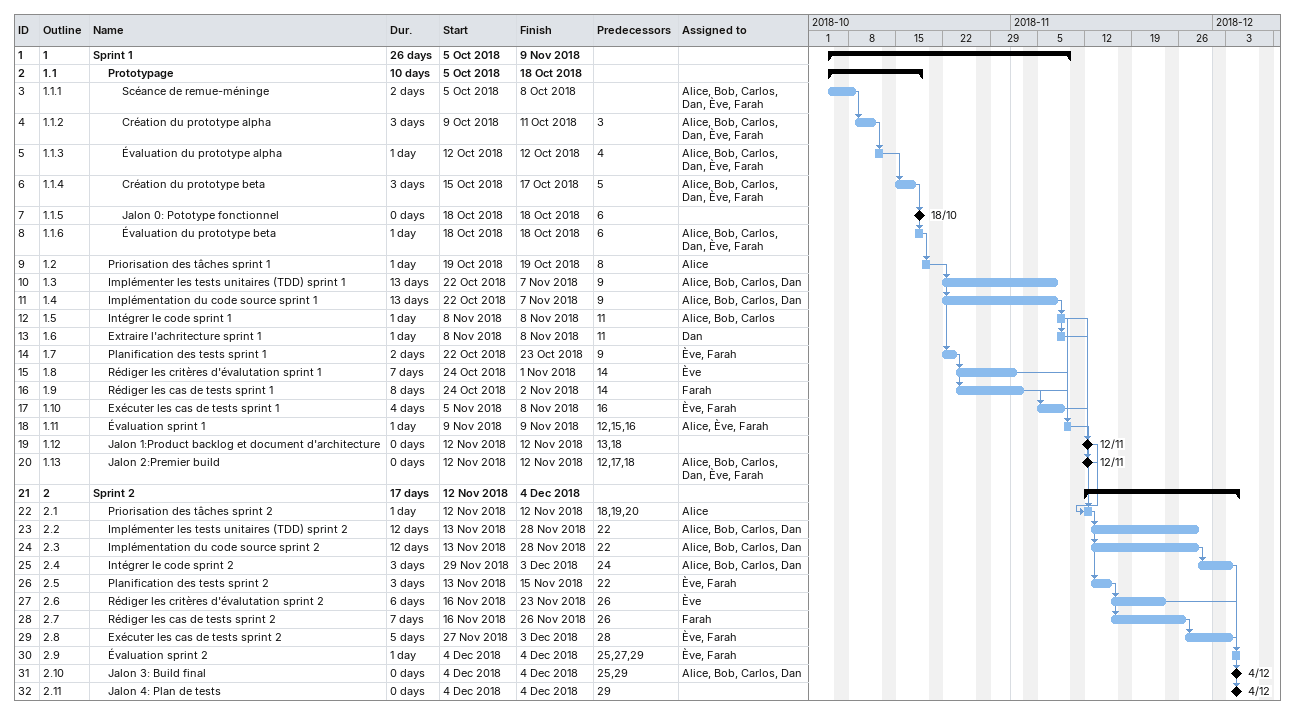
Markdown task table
| ID | WBS | Task | Duration | Start | Finish | Predecessors | Resources |
|---|---|---|---|---|---|---|---|
| 1 | 1 | **Sprint 1** | 26d | 2018-10-05 | 2018-11-09 |  |  |
| 2 | 1.1 | **Prototypage** | 10d | 2018-10-05 | 2018-10-18 |  |  |
| 3 | 1.1.1 | Scéance de remue-méninge | 2d | 2018-10-05 | 2018-10-08 |  | Alice, Bob, Carlos, Dan, Ève, Farah |
| 4 | 1.1.2 | Création du prototype alpha | 3d | 2018-10-09 | 2018-10-11 | 3 | Alice, Bob, Carlos, Dan, Ève, Farah |
| 5 | 1.1.3 | Évaluation du prototype alpha | 1d | 2018-10-12 | 2018-10-12 | 4 | Alice, Bob, Carlos, Dan, Ève, Farah |
| 6 | 1.1.4 | Création du prototype beta | 3d | 2018-10-15 | 2018-10-17 | 5 | Alice, Bob, Carlos, Dan, Ève, Farah |
| 7 | 1.1.5 | Jalon 0: Pototype fonctionnel | 0d | 2018-10-18 | 2018-10-18 | 6 |  |
| 8 | 1.1.6 | Évaluation du prototype beta | 1d | 2018-10-18 | 2018-10-18 | 6 | Alice, Bob, Carlos, Dan, Ève, Farah |
| 9 | 1.2 | Priorisation des tâches sprint 1 | 1d | 2018-10-19 | 2018-10-19 | 8 | Alice |
| 10 | 1.3 | Implémenter les tests unitaires (TDD) sprint 1 | 13d | 2018-10-22 | 2018-11-07 | 9 | Alice, Bob, Carlos, Dan |
| 11 | 1.4 | Implémentation du code source sprint 1 | 13d | 2018-10-22 | 2018-11-07 | 9 | Alice, Bob, Carlos, Dan |
| 12 | 1.5 | Intégrer le code sprint 1 | 1d | 2018-11-08 | 2018-11-08 | 11 | Alice, Bob, Carlos |
| 13 | 1.6 | Extraire l'achritecture sprint 1 | 1d | 2018-11-08 | 2018-11-08 | 11 | Dan |
| 14 | 1.7 | Planification des tests sprint 1 | 2d | 2018-10-22 | 2018-10-23 | 9 | Ève, Farah |
| 15 | 1.8 | Rédiger les critères d'évalutation sprint 1 | 7d | 2018-10-24 | 2018-11-01 | 14 | Ève |
| 16 | 1.9 | Rédiger les cas de tests sprint 1 | 8d | 2018-10-24 | 2018-11-02 | 14 | Farah |
| 17 | 1.10 | Exécuter les cas de tests sprint 1 | 4d | 2018-11-05 | 2018-11-08 | 16 | Ève, Farah |
| 18 | 1.11 | Évaluation sprint 1 | 1d | 2018-11-09 | 2018-11-09 | 12, 15, 16 | Alice, Ève, Farah |
| 19 | 1.12 | Jalon 1:Product backlog et document d'architecture | 0d | 2018-11-12 | 2018-11-12 | 13, 18 |  |
| 20 | 1.13 | Jalon 2:Premier build | 0d | 2018-11-12 | 2018-11-12 | 12, 17, 18 | Alice, Bob, Carlos, Dan, Ève, Farah |
| 21 | 2 | **Sprint 2** | 17d | 2018-11-12 | 2018-12-04 |  |  |
| 22 | 2.1 | Priorisation des tâches sprint 2 | 1d | 2018-11-12 | 2018-11-12 | 18, 19, 20 | Alice |
| 23 | 2.2 | Implémenter les tests unitaires (TDD) sprint 2 | 12d | 2018-11-13 | 2018-11-28 | 22 | Alice, Bob, Carlos, Dan |
| 24 | 2.3 | Implémentation du code source sprint 2 | 12d | 2018-11-13 | 2018-11-28 | 22 | Alice, Bob, Carlos, Dan |
| 25 | 2.4 | Intégrer le code sprint 2 | 3d | 2018-11-29 | 2018-12-03 | 24 | Alice, Bob, Carlos, Dan |
| 26 | 2.5 | Planification des tests sprint 2 | 3d | 2018-11-13 | 2018-11-15 | 22 | Ève, Farah |
| 27 | 2.6 | Rédiger les critères d'évalutation sprint 2 | 6d | 2018-11-16 | 2018-11-23 | 26 | Ève |
| 28 | 2.7 | Rédiger les cas de tests sprint 2 | 7d | 2018-11-16 | 2018-11-26 | 26 | Farah |
| 29 | 2.8 | Exécuter les cas de tests sprint 2 | 5d | 2018-11-27 | 2018-12-03 | 28 | Ève, Farah |
| 30 | 2.9 | Évaluation sprint 2 | 1d | 2018-12-04 | 2018-12-04 | 25, 27, 29 | Ève, Farah |
| 31 | 2.10 | Jalon 3: Build final | 0d | 2018-12-04 | 2018-12-04 | 25, 29 | Alice, Bob, Carlos, Dan |
| 32 | 2.11 | Jalon 4: Plan de tests | 0d | 2018-12-04 | 2018-12-04 | 29 |  |
